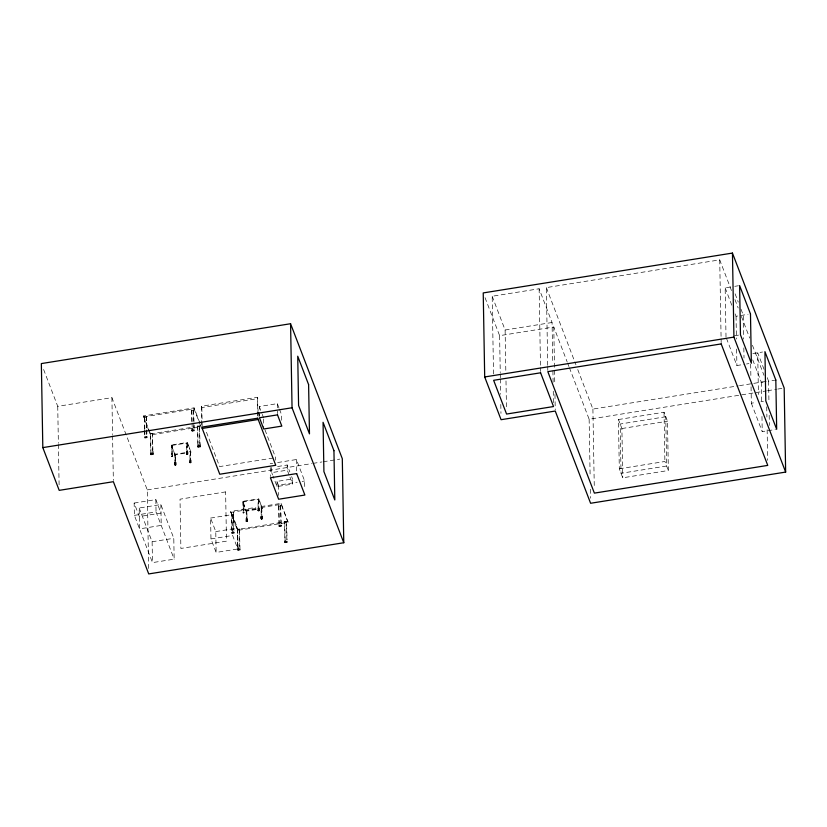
<?xml version="1.0" encoding="UTF-8"?>
<svg xmlns="http://www.w3.org/2000/svg" width="827" height="827" viewBox="0 0 827 827"><rect width="100%" height="100%" fill="white"/><g stroke="black" fill="none" stroke-linecap="round" stroke-linejoin="round"><path stroke-width="0.62" stroke-dasharray="4.13 3.1" d="M493.533 373.938L492.179 296.262L539.132 288.757L552.064 322.499L552.777 363.249M547.712 365.276L546.358 287.6L719.728 259.874L731.709 291.145M726.013 337.127L725.155 287.868L732.381 286.711M734.789 286.328L738.397 285.749M492.179 296.262L505.111 330.004L552.064 322.499M43.624 369.514L57.735 406.326L111.914 397.653L147.258 489.894L148.643 568.842M485.046 297.668L499.611 335.659L553.79 326.996L567.105 361.74M735.131 313.898L736.04 316.265L748.073 314.332M201.674 424.685L201.354 406.243L257.342 397.291L258.055 410.885M149.056 431.343L143.516 415.95L194.087 407.866L200.982 425.864L193.394 427.073M143.536 416.942L194.097 408.858L200.537 425.647M201.354 406.243L201.85 407.546L257.838 398.593M144.57 429.492L144.353 416.86L146.317 416.55L146.772 428.593M144.353 416.86L144.611 417.542L146.575 417.232M191.812 421.356L191.606 409.996L193.57 409.675L194.138 428.035M191.606 409.996L191.874 410.668L193.828 410.357M259.43 416.508L259.254 406.522L277.314 403.638L279.04 408.135M734.438 335.783L739.255 335.007M152.892 450.405L152.344 433.317L150.38 433.627L150.69 451.304M197.808 443.737L197.508 426.06L199.462 425.75L200.031 444.109M150.411 433.948L192.133 427.27M143.516 415.95L150.648 434.309L152.602 433.989M197.508 426.06L197.767 426.742L199.731 426.432M192.153 428.262L150.431 434.94L149.511 432.542M193.415 428.066L201.002 426.846M184.783 453.227L174.9 454.809L171.334 445.009L187.398 442.445L190.965 452.235L187.398 442.445M171.344 445.526L187.409 442.962M171.799 454.891C171.551 441.835 172.419 442.91 172.554 455.139M186.788 450.498L186.664 443.458L187.284 443.355L187.543 450.746M186.664 443.458L187.419 443.706M752.89 353.563L762.525 352.023M175.665 461.435L175.407 454.044L174.786 454.147L174.91 461.187M190.014 459.13L189.755 451.738L190.375 451.635L190.634 459.026M184.772 452.71L174.89 454.292L175.045 461.538M175.541 454.395L174.921 454.499L171.334 445.009M190.51 451.987L189.755 451.738M726.468 338.315L736.898 365.524L744.124 364.376M746.533 363.983L748.942 363.601M273.075 458.034L219.631 466.583L205.778 430.433M577.773 369.597L592.907 409.076L738.242 385.847M739.514 385.64L766.288 381.361M752.746 359.869L761.367 382.353L766.184 381.578M767.229 377.65L768.593 381.195L774.61 380.234M270.171 463.73L272.672 463.327M277.665 462.531L296.417 459.533L304.636 480.994L304.77 488.654M277.603 466.531L287.186 465.001L289.853 471.969M147.258 489.894L311.707 463.596M312.988 463.389L321.91 461.962M323.181 461.766L339.752 459.109M569.4 367.726L589.134 419.237L766.34 390.902M767.611 390.695L776.532 389.269M777.814 389.062L784.182 388.049M271.607 467.493L271.701 472.63L287.279 470.139L289.502 475.949M618.451 419.527L664.04 412.239L667.492 421.232L668.35 470.501L622.762 477.789L619.309 468.795L618.451 419.527L621.894 428.531L622.762 477.789M751.061 386.798L751.34 403.214L756.157 402.449M760.974 401.674L763.383 401.291M134.16 503.064L155.838 499.601L161.007 513.091L139.339 516.565L134.16 503.064L134.377 515.376L152.478 562.618L174.156 559.155L173.794 538.284L160.862 504.542L139.184 508.005L139.546 528.877L161.224 525.414L160.862 504.542M277.045 486.565L276.952 481.428L292.531 478.936L292.613 484.074L277.045 486.565L273.034 476.114M621.894 428.531L667.492 421.232M276.952 481.428L278.399 485.191L297.141 482.193M302.144 481.397L304.636 480.994M134.377 515.376L156.045 511.913L174.156 559.155M256.122 509.566L246.239 511.148L242.673 501.348L258.737 498.784L262.293 508.584L258.737 498.784M242.673 501.865L258.737 499.301M243.872 510.311L243.738 502.092L243.107 502.196L243.252 510.404M258.127 506.837L258.003 499.797L258.624 499.704L258.882 507.085M258.758 500.046L258.003 499.797M260.908 506.589L281.139 503.354L288.054 522.344L237.483 530.427L230.568 511.437L255.853 507.396M230.588 512.43L255.874 508.388M260.929 507.582L281.159 504.346L288.054 522.344M247.004 517.774L246.746 510.383L246.126 510.486L246.384 517.878M261.218 515.118L261.094 508.078L261.714 507.974L261.973 515.366M231.715 530.035L231.405 512.358L231.663 513.04L233.627 512.719L233.938 530.396M256.112 509.05L246.229 510.631L242.673 501.348M278.999 524.421L278.668 505.483L280.622 505.173L281.19 523.522M246.26 510.838L246.88 510.735M261.094 508.078L261.849 508.326M278.668 505.483L278.926 506.165L280.88 505.845M210.596 518.074L232.273 514.611L237.442 528.112L237.804 548.973L216.136 552.436L210.968 538.946L210.596 518.074L215.775 531.575L216.136 552.436M751.34 403.214L762.225 431.611L775.468 429.492M139.184 508.005L152.116 541.757L173.794 538.284M215.775 531.575L237.442 528.112M237.742 546.792L237.442 529.115L239.396 528.804L239.985 548.425M284.839 537.963L284.56 521.558L286.514 521.237L287.093 539.597M288.034 521.351L237.463 529.435L230.568 511.437M284.56 521.558L284.819 522.23L286.783 521.92M237.442 529.115L237.7 529.797L239.654 529.487M619.309 468.795L664.898 461.497L668.35 470.501M210.968 538.946L232.635 535.472L236.946 546.73M735.1 293.812L738.273 302.093M740.992 309.195L743.266 315.108L743.68 339.111M764.055 369.359L757.708 352.798L758.431 394.479M734.945 299.57L738.17 307.985M741.395 316.41L749.696 338.057M752.456 345.272L763.983 375.344M725.155 287.868L731.957 305.618M546.358 287.6L575.943 364.81M567.56 362.939L568.935 366.526M279.474 409.262L281.625 414.885L281.738 421.119M291.642 476.621L292.531 478.936M289.946 477.107L292.613 484.074M259.254 406.522L261.849 413.273M262.273 414.399L263.565 417.769M258.065 411.846L259.461 415.454M265.002 429.916L275.618 457.631L275.66 460.184M271.701 472.63L272.59 474.956M243.738 502.092L243.758 511.127M233.627 512.719L233.369 512.037L233.679 529.714M768.593 381.195L768.965 402.666M769.182 415.299L769.358 425.409M766.732 406.822L766.908 417.015M767.136 429.74L767.663 460.308M761.367 382.353L761.719 402.563M761.967 416.457L762.225 431.611M750.658 364.056L750.885 376.688M743.835 347.95L744.011 358.06M736.04 316.265L736.433 338.998M736.609 349.108L736.898 365.524M719.728 259.874L721.082 337.55M721.103 338.822L721.175 342.647M664.04 412.239L664.898 461.497M592.907 409.076L594.272 486.752M589.134 419.237L590.137 476.538M590.354 489.264L590.519 498.185M553.79 326.996L554.783 384.297M554.969 394.489L555.227 409.768M552.912 370.889L553.108 382.343M553.263 391.264L553.459 402.718M547.732 366.547L547.794 370.372M539.132 288.757L540.486 366.433M540.507 367.705L540.579 371.519M505.111 330.004L505.845 372.026M506 380.947L506.465 407.68M499.611 335.659L500.252 372.595M500.273 373.866L500.345 377.681M500.366 378.952L500.635 394.241M500.811 404.424L500.966 413.335M296.417 459.533L296.635 472.31M287.186 465.001L287.279 470.139M286.514 521.237L286.845 540.176M284.819 522.23L285.108 538.646M281.139 503.354L281.159 504.346M280.622 505.173L280.953 524.111M277.314 403.638L277.49 413.614M278.926 506.165L279.237 523.842M278.399 485.191L278.575 495.414M270.233 467.565L270.398 476.507M263.586 419.02L263.741 427.755M261.714 507.974L261.839 515.014M261.229 508.429L261.332 514.291M258.076 412.115L258.158 417.035M257.342 397.291L257.683 416.963M258.624 499.704L258.748 506.734M246.746 510.383L246.87 517.423M242.973 501.844L243.138 511.231M239.396 528.804L239.706 546.482M237.7 529.797L238.011 547.474M232.273 514.611L232.594 533.022M231.663 513.04L231.974 530.717M201.85 407.546L202.191 427.166M199.462 425.75L199.772 443.427M197.767 426.742L198.056 443.158M194.087 407.866L194.097 408.858M193.57 409.675L193.88 427.352M191.874 410.668L192.071 422.039M192.091 423.3L192.153 427.083M190.375 451.635L190.499 458.675M187.284 443.355L187.409 450.395M186.799 443.81L186.923 450.849M175.407 454.044L175.531 461.084M171.768 445.856L171.933 455.243M155.838 499.601L156.045 511.913M152.344 433.317L152.654 450.984M150.648 434.309L150.927 450.715M152.116 541.757L152.478 562.618M146.792 429.854L146.886 434.909M146.317 416.55L146.534 429.172M146.555 430.443L146.648 435.488M144.611 417.542L144.808 428.903M144.828 430.174L144.921 435.219M144.591 430.753L144.684 435.808M111.914 397.653L112.555 434.588M112.575 435.86L113.351 480.425M57.735 406.326L58.376 443.251M58.397 444.523L59.11 485.263M665.766 416.736L620.178 424.024L621.036 473.292L666.624 466.004L665.766 416.736M225.616 491.889L180.017 499.188L180.886 548.446L226.474 541.158L225.616 491.889"/><path stroke-width="1.24" d="M290.577 323.729L41.35 363.58L42.818 447.614L59.203 490.359L113.382 481.696L148.726 573.928L343.774 542.739L342.306 458.706L290.577 323.729L292.045 407.763L343.774 542.739M732.453 253.072L483.226 292.923L484.694 376.957L501.079 419.702L555.258 411.04L590.602 503.271L785.65 472.083L784.182 388.049L732.453 253.072L733.921 337.106L785.65 472.083M42.818 447.614L292.045 407.763M484.694 376.957L733.921 337.106M202.222 428.448L258.2 419.496M192.226 430.877L194.18 430.557L193.921 429.885L191.967 430.195L192.226 430.877L192.174 428.345M200.082 446.632L199.814 445.949L197.86 446.26L198.118 446.942L200.082 446.632L200.031 444.109M152.954 454.188L152.695 453.516L150.741 453.827L151 454.509L152.954 454.188L152.912 451.666M186.85 454.013C188.515 454.747 185.465 453.713 186.809 451.666M174.973 464.702C176.637 465.425 173.587 464.402 174.931 462.355M190.696 462.541L189.941 462.293L190.696 462.541L190.655 460.194M258.944 510.61L258.189 510.352L258.944 510.61L258.903 508.264M247.066 521.289L246.312 521.041L247.066 521.289L247.025 518.953M261.28 518.632C262.945 519.366 259.895 518.343 261.239 516.286M285.17 542.44L287.134 542.119L286.876 541.437L284.912 541.757L285.17 542.44L285.129 539.907M238.052 549.996L240.016 549.686L239.747 549.004L237.794 549.314L238.052 549.996L238.011 547.474M261.994 516.544L262.035 518.891M261.859 516.193L261.901 518.539M261.373 516.637L261.415 518.984M258.768 507.912L258.81 510.259M258.148 508.005L258.324 510.704M246.891 518.601L246.932 520.948M246.27 518.694L246.446 521.392M198.077 444.419L198.118 446.942M190.52 459.853L190.561 462.19M189.9 459.946L190.076 462.644M187.564 451.924L187.605 454.261M187.429 451.573L187.471 453.92M186.943 452.018L186.985 454.364M175.686 462.603L175.727 464.95M175.551 462.252L175.593 464.598M175.066 462.707L175.107 465.053M150.948 451.987L151 454.509M277.51 414.865L259.451 417.749L263.761 428.996L281.821 426.112L277.51 414.865M540.6 372.801L493.636 380.306L506.579 414.048L553.532 406.543L540.6 372.801M721.196 343.918L547.825 371.643L594.375 493.119L767.756 465.394L721.196 343.918M257.704 418.193L201.716 427.145L219.765 474.233L275.753 465.281L257.704 418.193M146.668 436.749L144.704 437.07L144.963 437.741L146.927 437.431L146.668 436.749M172.44 455.966L171.954 456.411L172.44 455.966M296.655 473.582L270.419 477.779L278.637 499.239L304.884 495.042L296.655 473.582M243.779 512.306L243.293 512.75L243.779 512.306M233.721 532.247L231.756 532.557L232.015 533.239L233.979 532.919L233.721 532.247M280.973 525.372L279.019 525.683L279.278 526.365L281.242 526.055L280.973 525.372M750.482 313.95L739.607 285.553L740.465 334.821L751.35 363.218L750.482 313.95M775.819 380.038L764.934 351.64L765.792 400.909L776.677 429.306L775.819 380.038M308.605 384.607L297.73 356.21L298.588 405.478L309.474 433.875L308.605 384.607M333.943 450.694L323.057 422.297L323.915 471.566L334.801 499.963L333.943 450.694"/></g></svg>
